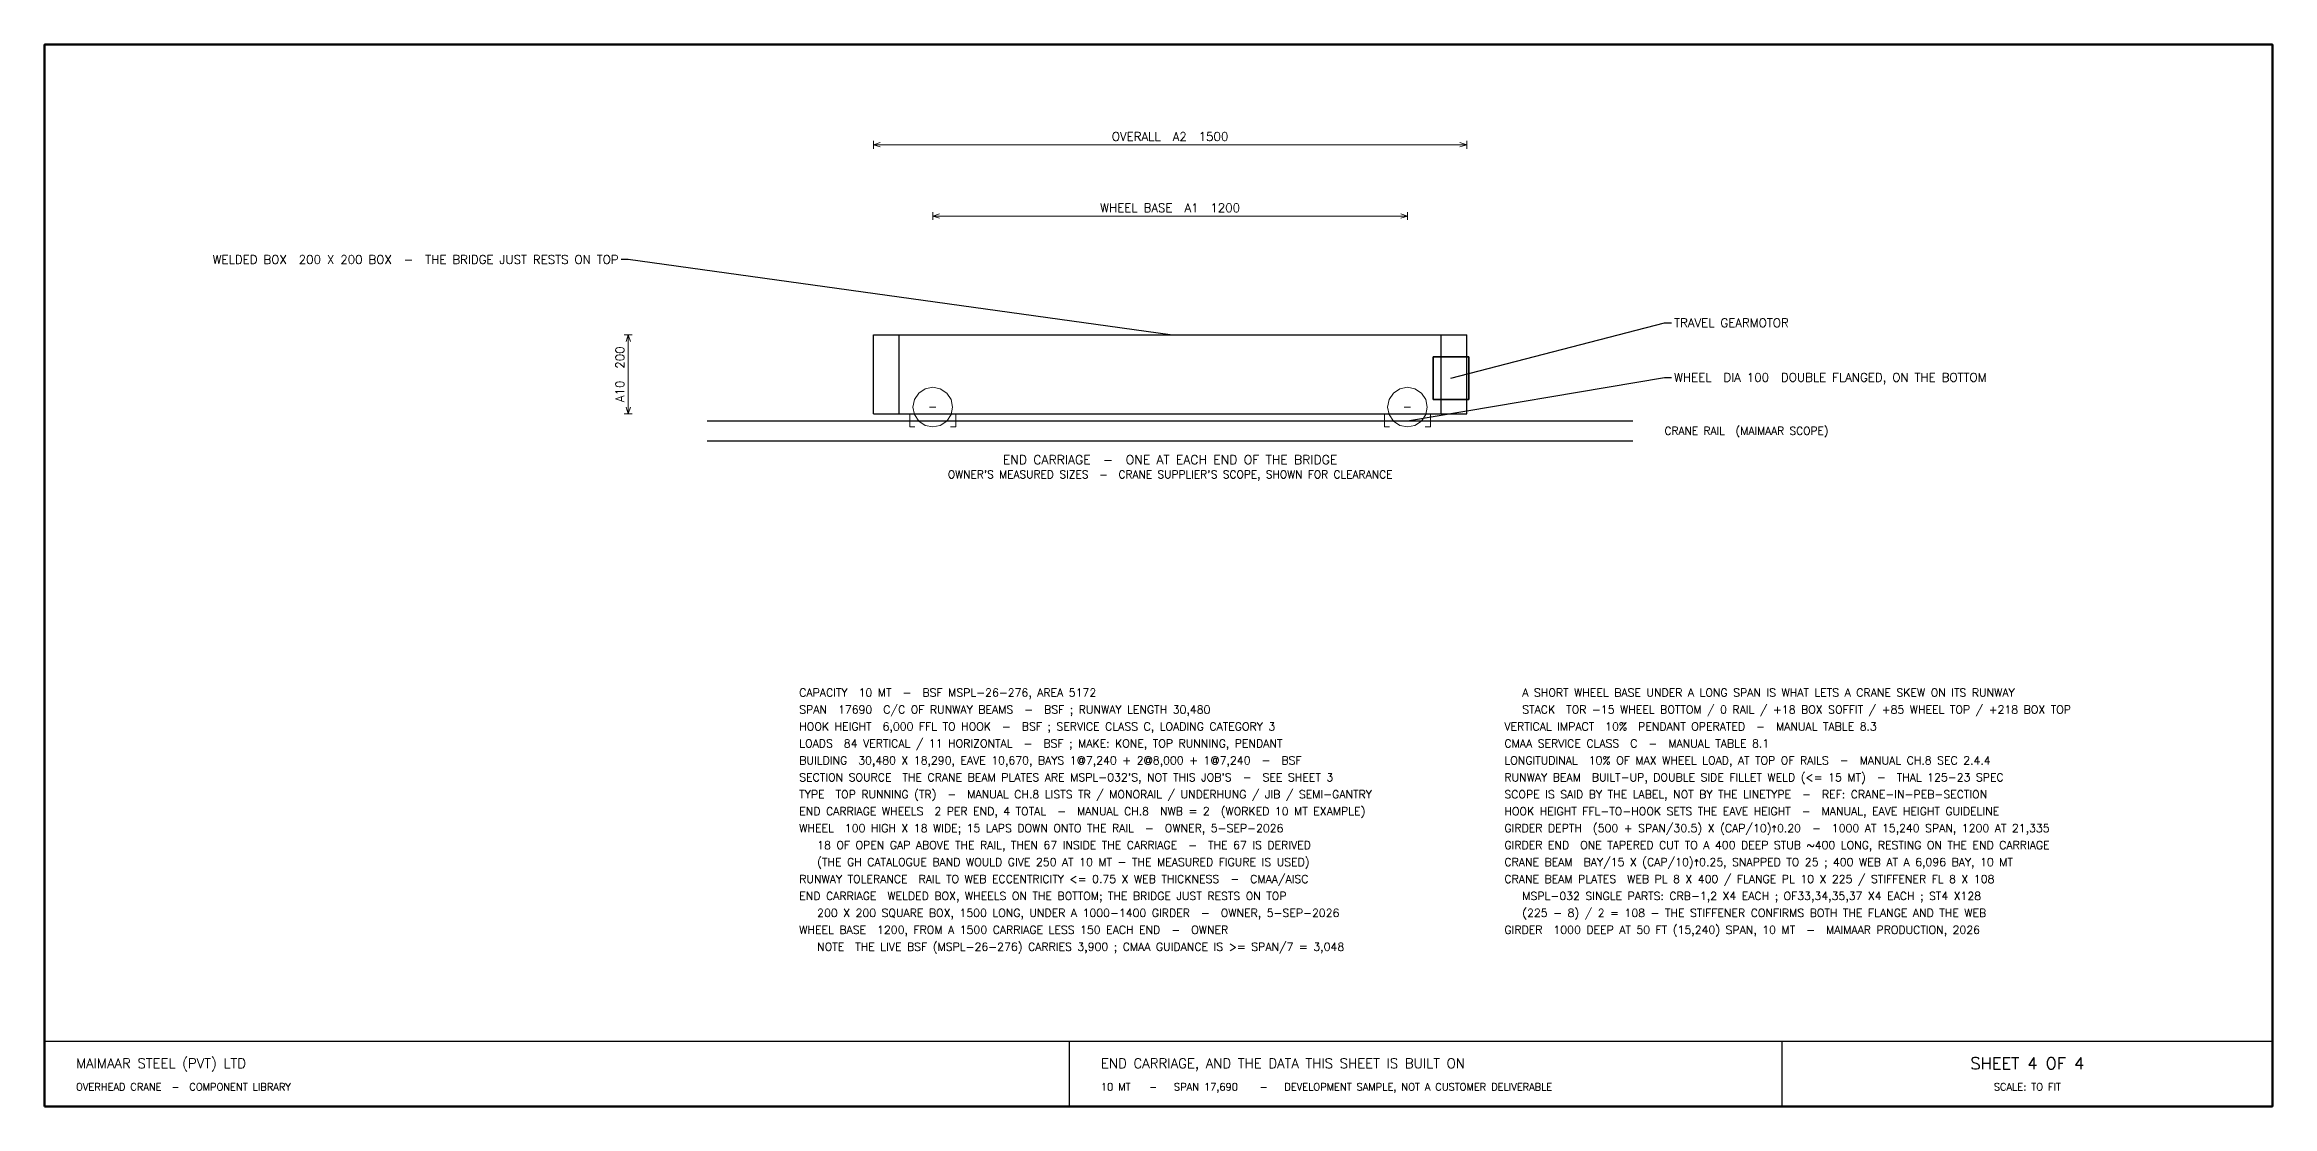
# Model space of a CAD drawing. Header units: inches. Extents: x -27058 to 54651, y -285270 to 11404.
# Drawn here: x -18001 to 35139, y -285270 to -259944 of the extents above; entities that cross this region are included whole.
import ezdxf
from ezdxf.enums import TextEntityAlignment as Align

# ---------------------------------------------------------------- set-up
doc = ezdxf.new("R2010")
doc.units = ezdxf.units.IN
doc.header["$MEASUREMENT"] = 0
doc.layers.add('COMP-CRANE-SEC', color=7, linetype='Continuous')
doc.layers.add('DIMENSIONS', color=6, linetype='Continuous', lineweight=13)
doc.styles.add('PEB-BODY', font='romand.shx')

msp = doc.modelspace()

# ---------------------------------------------------------------- linework, layer by layer
at = {"layer": 'COMP-CRANE-SEC', "lineweight": 25}
for p, q in [((-4080, -265071), (-4246, -265071)), ((8845, -266863), (-4080, -265071)), ((15544, -267901), (20638, -266580)), ((20638, -266580), (20804, -266580)), ((14506, -268920), (20638, -267882)), ((20638, -267882), (20804, -267882)), ((-2194, -268920), (19884, -268920)), ((-2194, -269392), (19884, -269392)), ((-18001, -283713), (35139, -283713)), ((6443, -285270), (6443, -283713)), ((23448, -285270), (23448, -283713))]:
    msp.add_line(p, q, dxfattribs=at)
at = {"layer": 'COMP-CRANE-SEC', "lineweight": 30}
for p, q in [((1769, -266863), (15921, -266863)), ((1769, -268750), (1769, -266863)), ((2382, -268750), (2382, -266863)), ((15308, -268750), (15308, -266863)), ((15921, -268750), (15921, -266863)), ((1769, -268750), (15921, -268750))]:
    msp.add_line(p, q, dxfattribs=at)
at = {"layer": 'COMP-CRANE-SEC', "lineweight": 35}
for p, q in [((15119, -267392), (15968, -267392)), ((15119, -268411), (15119, -267392)), ((15968, -268411), (15968, -267392)), ((15119, -268411), (15968, -268411))]:
    msp.add_line(p, q, dxfattribs=at)
at = {"layer": 'COMP-CRANE-SEC', "lineweight": 13}
for p, q in [((2851, -268256), (2748, -268409)), ((3004, -268154), (2851, -268256)), ((3184, -268118), (3004, -268154)), ((3365, -268154), (3184, -268118)), ((3518, -268256), (3365, -268154)), ((3620, -268409), (3518, -268256)), ((14172, -268256), (14070, -268409)), ((14325, -268154), (14172, -268256)), ((14506, -268118), (14325, -268154)), ((14686, -268154), (14506, -268118)), ((14839, -268256), (14686, -268154)), ((14942, -268409), (14839, -268256)), ((2637, -269062), (2637, -268778)), ((2748, -268409), (2712, -268590)), ((2712, -268590), (2748, -268770)), ((2748, -268770), (2851, -268923)), ((3109, -268590), (3260, -268590)), ((3518, -268923), (3620, -268770)), ((3656, -268590), (3620, -268409)), ((3620, -268770), (3656, -268590)), ((3731, -269062), (3731, -268778)), ((13959, -269062), (13959, -268778)), ((14070, -268409), (14034, -268590)), ((14034, -268590), (14070, -268770)), ((14070, -268770), (14172, -268923)), ((14430, -268590), (14581, -268590)), ((14839, -268923), (14942, -268770)), ((14978, -268590), (14942, -268409)), ((14942, -268770), (14978, -268590)), ((15053, -269062), (15053, -268778)), ((2637, -269062), (2760, -269062)), ((2851, -268923), (3004, -269026)), ((3004, -269026), (3184, -269062)), ((3184, -269062), (3365, -269026)), ((3365, -269026), (3518, -268923)), ((3731, -269062), (3609, -269062)), ((13959, -269062), (14081, -269062)), ((14172, -268923), (14325, -269026)), ((14325, -269026), (14506, -269062)), ((14506, -269062), (14686, -269026)), ((14686, -269026), (14839, -268923)), ((15053, -269062), (14930, -269062))]:
    msp.add_line(p, q, dxfattribs=at)
at = {"layer": 'COMP-CRANE-SEC', "lineweight": 50}
msp.add_lwpolyline([(-18001, -285270), (35139, -285270), (35139, -259944), (-18001, -259944)], close=True, dxfattribs=at)
at = {"layer": 'DIMENSIONS', "lineweight": 18}
for p, q in [((1769, -262428), (1769, -262242)), ((1769, -262335), (1930, -262283)), ((1769, -262335), (15921, -262335)), ((1769, -262335), (1930, -262386)), ((15921, -262335), (15760, -262283)), ((15921, -262335), (15760, -262386)), ((15921, -262428), (15921, -262242)), ((3184, -264126), (3184, -263940)), ((3184, -264033), (3345, -263981)), ((3184, -264033), (14506, -264033)), ((3184, -264033), (3345, -264084)), ((14506, -264033), (14345, -263981)), ((14506, -264033), (14345, -264084)), ((14506, -264126), (14506, -263940)), ((-4173, -266863), (-3988, -266863)), ((-4080, -266863), (-4132, -267024)), ((-4080, -268750), (-4080, -266863)), ((-4080, -266863), (-4029, -267024)), ((-4173, -268750), (-3988, -268750)), ((-4080, -268750), (-4132, -268589)), ((-4080, -268750), (-4029, -268589))]:
    msp.add_line(p, q, dxfattribs=at)

# ---------------------------------------------------------------- texts
at = {"style": 'PEB-BODY'}
for s, height, p in [('OVERALL  A2  1500', 206.56, (8845, -262138)), ('WHEEL BASE  A1  1200', 206.56, (8845, -263837)), ('END CARRIAGE  -  ONE AT EACH END OF THE BRIDGE', 216.89, (8845, -269846)), ("OWNER'S MEASURED SIZES  -  CRANE SUPPLIER'S SCOPE, SHOWN FOR CLEARANCE", 185.91, (8845, -270197)), ('SHEET 4 OF 4', 282.9, (29293, -284242)), ('SCALE: TO FIT', 171.76, (29293, -284803))]:
    msp.add_text(s, height=height, dxfattribs=at).set_placement(p, align=Align.MIDDLE_CENTER)
msp.add_text('WELDED BOX  200 X 200 BOX  -  THE BRIDGE JUST RESTS ON TOP', height=206.56, dxfattribs=at).set_placement((-4308, -265071), align=Align.MIDDLE_RIGHT)
for s, height, p in [('TRAVEL GEARMOTOR', 206.56, (20866, -266580)), ('WHEEL  DIA 100  DOUBLE FLANGED, ON THE BOTTOM', 206.56, (20866, -267882)), ('CRANE RAIL  (MAIMAAR SCOPE)', 185.91, (20638, -269156)), ('CAPACITY  10 MT  -  BSF MSPL-26-276, AREA 5172', 190.85, (0, -275400)), ('SPAN  17690  C/C OF RUNWAY BEAMS  -  BSF ; RUNWAY LENGTH 30,480', 190.85, (0, -275804)), ('   A SHORT WHEEL BASE UNDER A LONG SPAN IS WHAT LETS A CRANE SKEW ON ITS RUNWAY', 190.85, (16819, -275400)), ('   STACK  TOR -15 WHEEL BOTTOM / 0 RAIL / +18 BOX SOFFIT / +85 WHEEL TOP / +218 BOX TOP', 190.85, (16819, -275804)), ('HOOK HEIGHT  6,000 FFL TO HOOK  -  BSF ; SERVICE CLASS C, LOADING CATEGORY 3', 190.85, (0, -276208)), ('VERTICAL IMPACT  10%  PENDANT OPERATED  -  MANUAL TABLE 8.3', 190.85, (16819, -276208)), ('LOADS  84 VERTICAL / 11 HORIZONTAL  -  BSF ; MAKE: KONE, TOP RUNNING, PENDANT', 190.85, (0, -276612)), ('CMAA SERVICE CLASS  C  -  MANUAL TABLE 8.1', 190.85, (16819, -276612)), ("SECTION SOURCE  THE CRANE BEAM PLATES ARE MSPL-032'S, NOT THIS JOB'S  -  SEE SHEET 3", 190.85, (0, -277421)), ('BUILDING  30,480 X 18,290, EAVE 10,670, BAYS 1@7,240 + 2@8,000 + 1@7,240  -  BSF', 190.85, (0, -277017)), ('LONGITUDINAL  10% OF MAX WHEEL LOAD, AT TOP OF RAILS  -  MANUAL CH.8 SEC 2.4.4', 190.85, (16819, -277017)), ('RUNWAY BEAM  BUILT-UP, DOUBLE SIDE FILLET WELD (<= 15 MT)  -  THAL 125-23 SPEC', 190.85, (16819, -277421)), ('TYPE  TOP RUNNING (TR)  -  MANUAL CH.8 LISTS TR / MONORAIL / UNDERHUNG / JIB / SEMI-GANTRY', 190.85, (0, -277825)), ('SCOPE IS SAID BY THE LABEL, NOT BY THE LINETYPE  -  REF: CRANE-IN-PEB-SECTION', 190.85, (16819, -277825)), ('END CARRIAGE WHEELS  2 PER END, 4 TOTAL  -  MANUAL CH.8  NWB = 2  (WORKED 10 MT EXAMPLE)', 190.85, (0, -278229)), ('HOOK HEIGHT FFL-TO-HOOK SETS THE EAVE HEIGHT  -  MANUAL, EAVE HEIGHT GUIDELINE', 190.85, (16819, -278229)), ('WHEEL  100 HIGH X 18 WIDE; 15 LAPS DOWN ONTO THE RAIL  -  OWNER, 5-SEP-2026', 190.85, (0, -278633)), ('   18 OF OPEN GAP ABOVE THE RAIL, THEN 67 INSIDE THE CARRIAGE  -  THE 67 IS DERIVED', 190.85, (0, -279037)), ('GIRDER DEPTH  (500 + SPAN/30.5) X (CAP/10)^ 0.20  -  1000 AT 15,240 SPAN, 1200 AT 21,335', 190.85, (16819, -278633)), ('GIRDER END  ONE TAPERED CUT TO A 400 DEEP STUB ~400 LONG, RESTING ON THE END CARRIAGE', 190.85, (16819, -279037)), ('   (THE GH CATALOGUE BAND WOULD GIVE 250 AT 10 MT - THE MEASURED FIGURE IS USED)', 190.85, (0, -279441)), ('CRANE BEAM  BAY/15 X (CAP/10)^ 0.25, SNAPPED TO 25 ; 400 WEB AT A 6,096 BAY, 10 MT', 190.85, (16819, -279441)), ('RUNWAY TOLERANCE  RAIL TO WEB ECCENTRICITY <= 0.75 X WEB THICKNESS  -  CMAA/AISC', 190.85, (0, -279846)), ('CRANE BEAM PLATES  WEB PL 8 X 400 / FLANGE PL 10 X 225 / STIFFENER FL 8 X 108', 190.85, (16819, -279846)), ('END CARRIAGE  WELDED BOX, WHEELS ON THE BOTTOM; THE BRIDGE JUST RESTS ON TOP', 190.85, (0, -280250)), ('   200 X 200 SQUARE BOX, 1500 LONG, UNDER A 1000-1400 GIRDER  -  OWNER, 5-SEP-2026', 190.85, (0, -280654)), ('   (225 - 8) / 2 = 108 - THE STIFFENER CONFIRMS BOTH THE FLANGE AND THE WEB', 190.85, (16819, -280654)), ('   MSPL-032 SINGLE PARTS: CRB-1,2 X4 EACH ; OF33,34,35,37 X4 EACH ; ST4 X128', 190.85, (16819, -280250)), ('WHEEL BASE  1200, FROM A 1500 CARRIAGE LESS 150 EACH END  -  OWNER', 190.85, (0, -281058)), ('GIRDER  1000 DEEP AT 50 FT (15,240) SPAN, 10 MT  -  MAIMAAR PRODUCTION, 2026', 190.85, (16819, -281058)), ('   NOTE  THE LIVE BSF (MSPL-26-276) CARRIES 3,900 ; CMAA GUIDANCE IS >= SPAN/7 = 3,048', 190.85, (0, -281462)), ('MAIMAAR STEEL (PVT) LTD', 232.38, (-17249, -284242)), ('END CARRIAGE, AND THE DATA THIS SHEET IS BUILT ON', 232.38, (7195, -284242)), ('OVERHEAD CRANE  -  COMPONENT LIBRARY', 171.76, (-17249, -284803)), ('10 MT   -   SPAN 17,690   -   DEVELOPMENT SAMPLE, NOT A CUSTOMER DELIVERABLE', 171.76, (7195, -284803))]:
    msp.add_text(s, height=height, dxfattribs=at).set_placement(p, align=Align.MIDDLE_LEFT)
msp.add_text('A10  200', height=206.6, rotation=90, dxfattribs=at).set_placement((-4277, -267807), align=Align.MIDDLE_CENTER)

doc.saveas('drawing.dxf')
